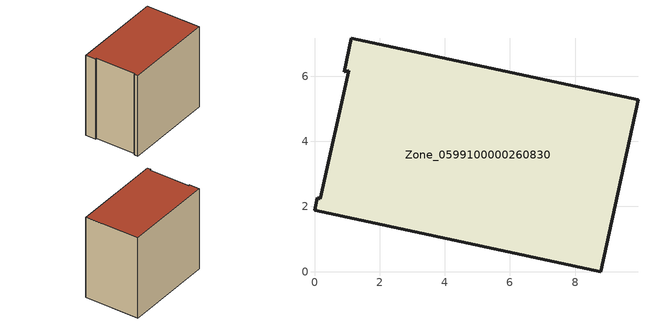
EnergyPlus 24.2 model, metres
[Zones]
Zone_0599100000260830
 floor ground (C_G): 0,1.89 0.08,2.27 0.18,2.24 1.06,6.17 0.91,6.13 1.13,7.16 9.93,5.27 8.79,0 z0
 wall outside (C_F): 1.13,7.16 0.91,6.13 1.06,6.17 0.18,2.24 0.08,2.27 0,1.89 8.79,0 9.93,5.27 1.13,7.16 z0:8.2
 roof outside (C_R): 1.06,6.17 0.18,2.24 0.08,2.27 0,1.89 8.79,0 9.93,5.27 1.13,7.16 0.91,6.13 z8.2
[BUILDING]
Pand.0599100000260830: North Axis=0; Terrain=City; Loads Convergence Tolerance Value=0.04; Temperature Convergence Tolerance Value=0.4; Solar Distribution=FullExterior; Maximum Number of Warmup Days=25; Minimum Number of Warmup Days=1
[Site:Location]
Rotterdam.The.Hague.AP_ZH_NLD Design_Conditions: Latitude=51.96; Longitude=4.45; Time Zone=1; Elevation=-4.5
[SITE:GROUNDTEMPERATURE:BUILDINGSURFACE]
18, 18, 18, 18, 18, 18, 18, 18, 18, 18, 18, 18
[MATERIAL] Thermal Absorptance=0.9; Solar Absorptance=0.7; Visible Absorptance=0.7
Name | Roughness | Thickness | Conductivity | Density | Specific Heat
G.TI.1975-1991 | MediumSmooth | 0.15 | 0.288461 | 540 | 1210
F.TI.1975-1991 | Rough | 0.3 | 0.230769 | 1920 | 840
R.TI.1975-1991 | MediumRough | 0.2 | 0.153846 | 1500 | 1000
[CONSTRUCTION]
C_G: G.TI.1975-1991
C_F: F.TI.1975-1991
C_R: R.TI.1975-1991
[ZONE]
Zone_0599100000260830: Type=1; Multiplier=1; Ceiling Height=Autocalculate; Volume=Autocalculate; Floor Area=autocalculate; Part of Total Floor Area=Yes
[ZONEINFILTRATION:DESIGNFLOWRATE]
Infil_Zone_0599100000260830: Zone or ZoneList or Space or SpaceList=Zone_0599100000260830; Schedule=AlwaysOn; Design Flow Rate Calculation Method=Flow/Area; Flow Rate per Floor Area=0.003; Constant Term Coefficient=1; Temperature Term Coefficient=0; Velocity Term Coefficient=0; Velocity Squared Term Coefficient=0
[HVACTEMPLATE:ZONE:IDEALLOADSAIRSYSTEM]
Zone_0599100000260830: Maximum Heating Supply Air Temperature=50; Minimum Cooling Supply Air Temperature=13; Maximum Heating Supply Air Humidity Ratio=0.0156; Minimum Cooling Supply Air Humidity Ratio=0.0077; Heating Limit=NoLimit; Cooling Limit=NoLimit; Dehumidification Control Type=ConstantSensibleHeatRatio; Cooling Sensible Heat Ratio=0.7; Dehumidification Setpoint=60; Humidification Control Type=None; Humidification Setpoint=30; Outdoor Air Method=None; Outdoor Air Flow Rate per Person=0.00944; Outdoor Air Flow Rate per Zone Floor Area=0; Outdoor Air Flow Rate per Zone=0; Demand Controlled Ventilation Type=None; Outdoor Air Economizer Type=NoEconomizer; Heat Recovery Type=None; Sensible Heat Recovery Effectiveness=0.7; Latent Heat Recovery Effectiveness=0.65
[ZONECONTROL:THERMOSTAT]
ThermostatControl_Zone_0599100000260830: Zone or ZoneList=Zone_0599100000260830; Control Type Schedule=DualSetpointControlType; Control 1=Thermostat_Zone_0599100000260830; Temperature Difference Between Cutout And Setpoint=0
[THERMOSTATSETPOINT:DUALSETPOINT]
Thermostat_Zone_0599100000260830: Heating Setpoint Temperature Schedule=HeatingSetpoint_Zone_0599100000260830; Cooling Setpoint Temperature Schedule=CoolingSetpoint_Zone_0599100000260830
[SCHEDULE:COMPACT]
HeatingSetpoint_Zone_0599100000260830: Through: 12/31, For: AllDays, Until: 24:00, 21
CoolingSetpoint_Zone_0599100000260830: Through: 12/31, For: AllDays, Until: 24:00, 24
DualSetpointControlType: Through: 12/31, For: AllDays, Until: 24:00, 4
AlwaysOn: Through: 12/31, For: AllDays, Until: 24:00, 1
